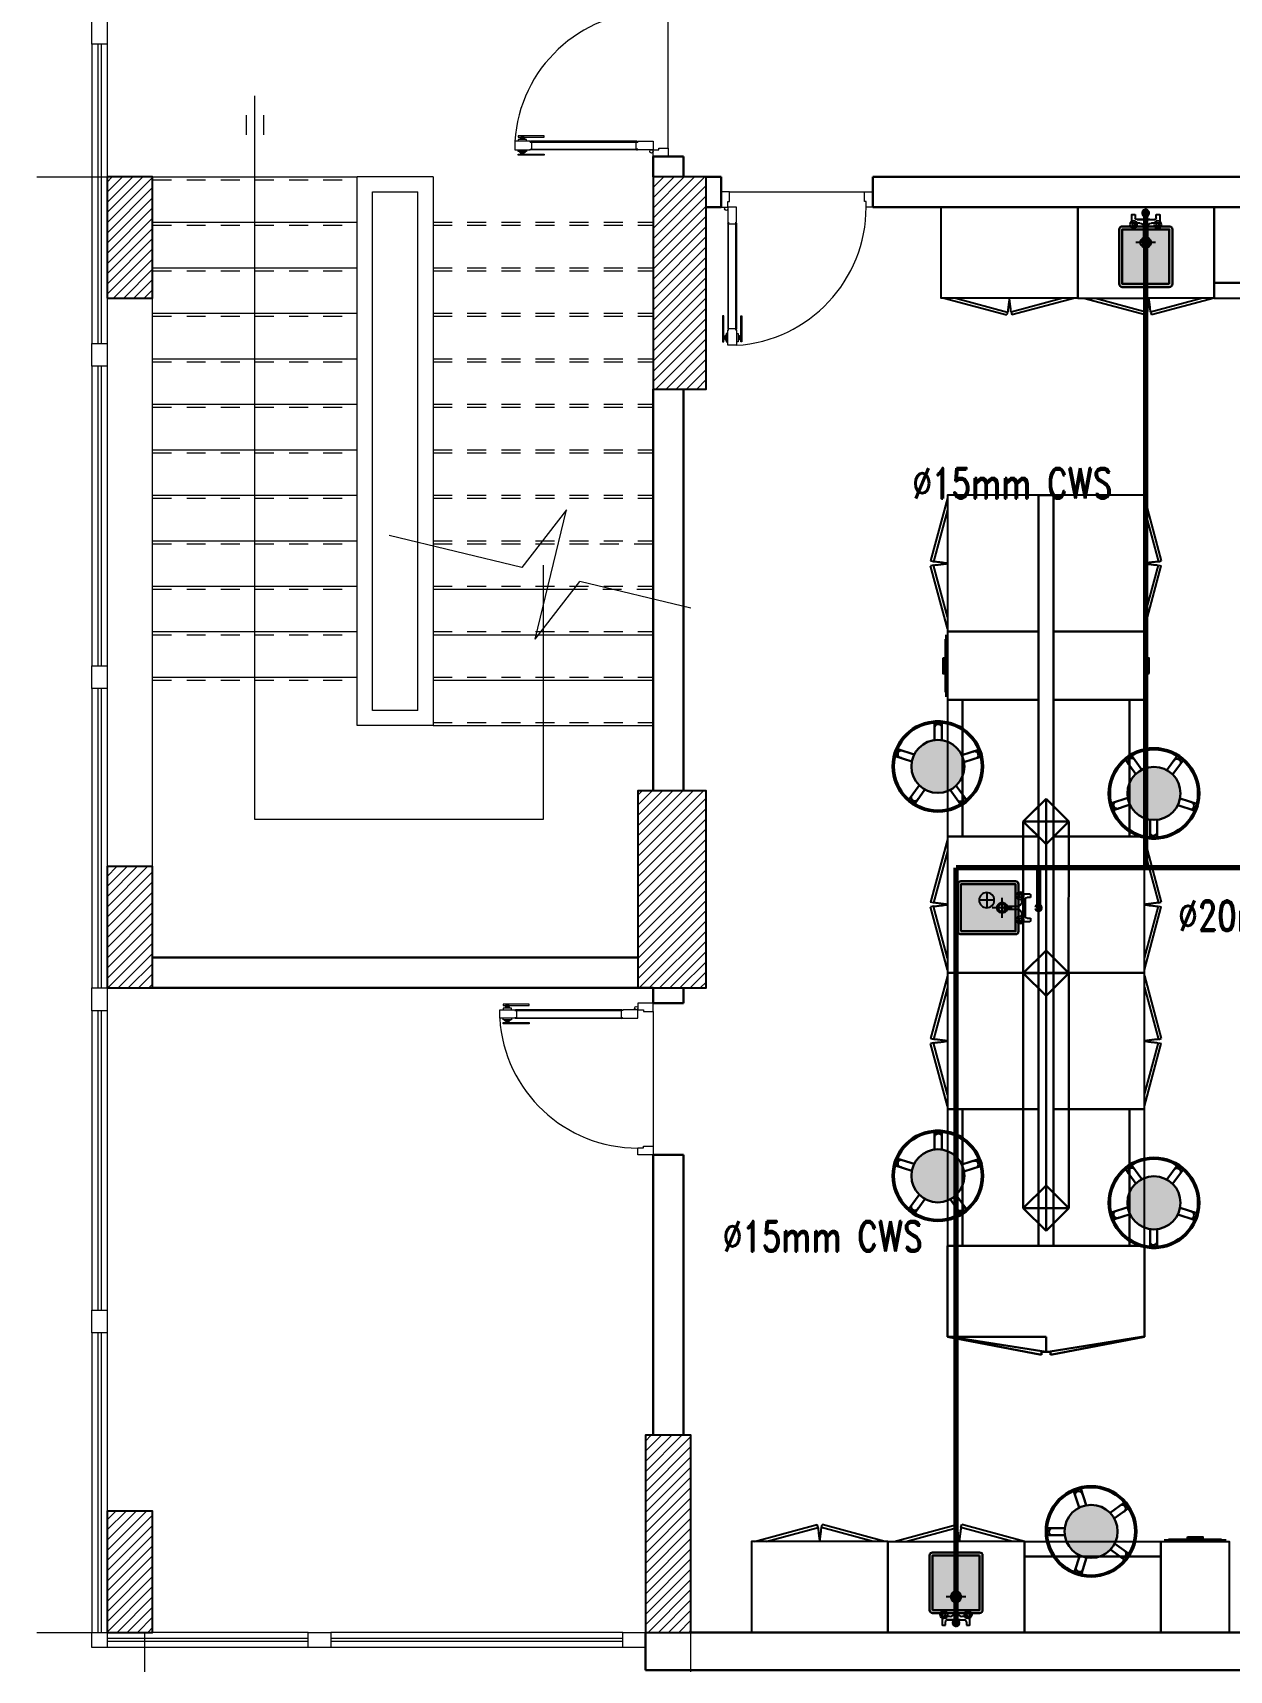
# Model space of a CAD drawing. Extents: x 800 to 995, y 398 to 804.
# Drawn here: x 857.77 to 865.66, y 661.58 to 672.38 of the extents above; entities that cross this region are included whole.
import ezdxf

# ---------------------------------------------------------------- set-up
doc = ezdxf.new("R2010")
doc.units = 0
doc.header["$MEASUREMENT"] = 0
for name, pattern in [('ACAD_ISO02W100', [15, 12, -3]), ('CENTERX2', [4, 2.5, -0.5, 0.5, -0.5]), ('DASHED', [19.05, 12.7, -6.35]), ('HIDDEN', [0.375, 0.25, -0.125]), ('HIDDEN2', [0.1875, 0.125, -0.0625])]:
    doc.linetypes.add(name, pattern=pattern)
doc.layers.get('0').update_dxf_attribs({"color": 252, "linetype": 'CONTINUOUS', "lineweight": 30})
for name, color, linetype in [('-FUR', 252, 'CONTINUOUS'), ('LAYER8', 3, 'CONTINUOUS'), ('SAN', 2, 'CONTINUOUS')]:
    doc.layers.add(name, color=color, linetype=linetype)
for name, color, linetype, lineweight in [('axis', 1, 'CENTERX2', 5), ('Column', 6, 'CONTINUOUS', 25), ('DOOR', 30, 'CONTINUOUS', 9), ('elev', 90, 'CONTINUOUS', 9), ('hatch', 252, 'CONTINUOUS', 9), ('P-C-WATER', 5, 'CONTINUOUS', 70), ('P-TEXT', 1, 'CONTINUOUS', 25), ('PLAN-ELEV', 2, 'CONTINUOUS', 5), ('PLAN-HAND', 30, 'CONTINUOUS', 5), ('PLAN-STAIR', 3, 'CONTINUOUS', 9), ('PLAN-STAIR-HIDDEN', 1, 'HIDDEN2', 5), ('stairs', 50, 'CONTINUOUS', 9), ('Wall', 252, 'CONTINUOUS', 30), ('WINDOW', 252, 'CONTINUOUS', 5)]:
    doc.layers.add(name, color=color, linetype=linetype, lineweight=lineweight)
doc.styles.add('ROMANC', font='romand.shx')
pattern_1 = [(45, (1094.062773, 347.50892), (-0.0336759605, 0.0336759605), [])]

# ---------------------------------------------------------------- blocks, each defined once
blk = doc.blocks.new('fghh')
at = {"layer": 'hatch'}
for p, q in [((1434.8944, 1497.1759), (1434.6102, 1497.7917)), ((1435.2563, 1497.1801), (1434.6563, 1496.9032)), ((1434.6563, 1496.9032), (1434.8944, 1497.1759)), ((1435.2563, 1497.1801), (1435.0183, 1496.9074)), ((1435.2563, 1496.3917), (1435.0183, 1496.9074))]:
    blk.add_line(p, q, dxfattribs=at)
blk = doc.blocks.new('YY5Y5')
at = {"layer": 'SAN', "color": 1}
for p, q in [((434.16, 537.56), (433.7, 538.02)), ((434.16, 536.15), (433.7, 535.69)), ((433.83, 542.04), (433.83, 538.56)), ((435.73, 542.41), (434.2, 542.41)), ((435.58, 537.56), (436.04, 538.02)), ((435.58, 536.15), (436.04, 535.69)), ((435.73, 540.55), (435.73, 542.41)), ((436.72, 537.65), (438.25, 537.65)), ((446.18, 539.55), (436.73, 539.55)), ((443.04, 539.55), (446.16, 539.55)), ((444.65, 537.65), (446.18, 537.65)), ((447.32, 537.56), (446.86, 538.02)), ((447.32, 536.15), (446.86, 535.69)), ((447.16, 542.41), (447.16, 540.55)), ((448.69, 542.41), (447.16, 542.41)), ((448.74, 537.56), (449.2, 538.02)), ((448.74, 536.15), (449.2, 535.69)), ((449.07, 538.56), (449.07, 542.04)), ((440.5, 535.4), (440.5, 528.74)), ((440.87, 528.36), (442.03, 528.36)), ((442.4, 528.74), (442.4, 535.4))]:
    blk.add_line(p, q, dxfattribs=at)
at = {"layer": 'SAN', "color": 1, "linetype": 'Continuous'}
blk.add_line((439.23, 539.55), (439.86, 539.55), dxfattribs=at)
at = {"layer": 'SAN', "color": 2, "linetype": 'DASHED'}
for points in [[(436.06, 527.03), (446.84, 527.03)], [(441.45, 532.42), (441.45, 521.63)]]:
    blk.add_lwpolyline(points, dxfattribs=at)
at = {"layer": 'SAN', "color": 1}
for centre, radius in [((434.87, 536.85), 2), ((434.87, 536.85), 1), ((434.87, 536.85), 0.8), ((448.03, 536.85), 2), ((448.03, 536.85), 1), ((448.03, 536.85), 0.8)]:
    blk.add_circle(centre, radius, dxfattribs=at)
for centre, radius, start, end in [((434.2, 542.04), 0.375, 90, 180), ((436.73, 540.55), 1, 180, 270), ((438.25, 535.4), 2.25, 0, 90), ((444.65, 535.4), 2.25, 90, 180), ((446.16, 540.55), 1, 270, 0), ((448.69, 542.04), 0.375, 0, 90), ((441.45, 527.03), 2.86, 109.43194, 70.56806), ((441.45, 527.03), 2.08, 117.27647, 62.72353), ((440.87, 528.74), 0.375, 180, 270), ((442.03, 528.74), 0.375, 270, 360)]:
    blk.add_arc(centre, radius, start, end, dxfattribs=at)
blk = doc.blocks.new('fd')
at = {"layer": '-FUR'}
h = blk.add_hatch(color=254, dxfattribs=at)
h.paths.add_polyline_path([(1322.664, 576.699), (1322.354, 576.699), (1322.354, 577.059), (1322.664, 577.059)], flags=16)
edge = h.paths.add_edge_path()
edge.add_line((1322.664, 576.679), (1322.354, 576.679))
edge.add_arc((1322.354, 576.699), 0.02, 180, 270, ccw=False)
edge.add_line((1322.334, 576.699), (1322.334, 577.059))
edge.add_arc((1322.354, 577.059), 0.02, 90, 180, ccw=False)
edge.add_line((1322.354, 577.079), (1322.664, 577.079))
edge.add_arc((1322.664, 577.059), 0.02, 0, 90, ccw=False)
edge.add_line((1322.684, 577.059), (1322.684, 576.699))
edge.add_arc((1322.664, 576.699), 0.02, -90, 0, ccw=False)
blk.add_hatch(color=253, dxfattribs=at).paths.add_polyline_path([(1322.664, 577.059), (1322.664, 576.699), (1322.354, 576.699), (1322.354, 577.059)])
h = blk.add_hatch(color=251, dxfattribs=at)
h.paths.add_polyline_path([(1322.634, 577.029), (1322.664, 577.059), (1322.664, 576.699), (1322.634, 576.729)])
h.paths.add_polyline_path([(1322.634, 576.729), (1322.664, 576.699), (1322.354, 576.699), (1322.384, 576.729)])
h = blk.add_hatch(color=252, dxfattribs=at)
h.paths.add_polyline_path([(1322.384, 577.029), (1322.354, 577.059), (1322.664, 577.059), (1322.634, 577.029)])
h.paths.add_polyline_path([(1322.384, 576.729), (1322.354, 576.699), (1322.354, 577.059), (1322.384, 577.029)])
for p, q in [((1322.478, 577.206), (1322.06, 577.206)), ((1322.478, 577.206), (1322.96, 577.206)), ((1322.06, 576.606), (1322.51, 576.606)), ((1322.96, 576.606), (1322.51, 576.606))]:
    blk.add_line(p, q, dxfattribs=at)
at = {"layer": '-FUR', "linetype": 'ACAD_ISO02W100'}
for p, q in [((1322.06, 577.206), (1322.51, 577.206)), ((1322.96, 577.206), (1322.51, 577.206)), ((1322.1, 576.606), (1322.513, 576.495)), ((1322.177, 576.606), (1322.518, 576.514)), ((1322.518, 576.514), (1322.513, 576.495)), ((1322.882, 576.606), (1322.541, 576.514)), ((1322.541, 576.514), (1322.546, 576.495)), ((1322.96, 576.606), (1322.546, 576.495))]:
    blk.add_line(p, q, dxfattribs=at)
for centre, start, end in [((1324.045, 576.373), 171.2611, 174.7069), ((1321.014, 576.373), 5.2931, 8.7389)]:
    blk.add_arc(centre, 1.533, start, end, dxfattribs=at)
for p, q in [((1322.06, 577.206), (1322.06, 576.606)), ((1322.96, 577.206), (1322.96, 576.606))]:
    blk.add_line(p, q)
blk.add_lwpolyline([(1322.664, 576.679), (1322.354, 576.679, -0.414214), (1322.334, 576.699), (1322.334, 577.059, -0.414214), (1322.354, 577.079), (1322.664, 577.079, -0.414214), (1322.684, 577.059), (1322.684, 576.699, -0.414214)], format="xyb", close=True)
blk.add_lwpolyline([(1322.664, 576.679), (1322.354, 576.679, -0.414214), (1322.334, 576.699), (1322.334, 577.059, -0.414214), (1322.354, 577.079), (1322.664, 577.079, -0.414214), (1322.684, 577.059), (1322.684, 576.699, -0.414214)], format="xyb", close=True)
blk.add_lwpolyline([(1322.664, 576.699), (1322.354, 576.699), (1322.354, 577.059), (1322.664, 577.059)], close=True)
at = {"extrusion": (0, 0, -1), "xscale": 0.0121000000000322, "yscale": 0.0121000000000322, "zscale": -0.0121}
blk.add_blockref('YY5Y5', (-1327.85, 570.595), dxfattribs=at)
blk = doc.blocks.new('juy')
blk.add_line((1322.96, 577.206), (1322.96, 576.606))
blk.add_blockref('fd', (0, 0))
blk = doc.blocks.new('vfd')
at = {"layer": '-FUR'}
h = blk.add_hatch(color=254, dxfattribs=at)
h.paths.add_polyline_path([(1316.635, 565.83), (1316.635, 566.14), (1316.275, 566.14), (1316.275, 565.83)], flags=16)
edge = h.paths.add_edge_path()
edge.add_line((1316.655, 565.83), (1316.655, 566.14))
edge.add_ellipse((1316.635, 566.14), major_axis=(-0.0141, -0.0141), ratio=1, start_angle=135, end_angle=225)
edge.add_line((1316.635, 566.16), (1316.275, 566.16))
edge.add_ellipse((1316.275, 566.14), major_axis=(-0.0141, -0.0141), ratio=1, start_angle=225, end_angle=315)
edge.add_line((1316.255, 566.14), (1316.255, 565.83))
edge.add_ellipse((1316.275, 565.83), major_axis=(0.0141, -0.0141), ratio=1, start_angle=225, end_angle=315)
edge.add_line((1316.275, 565.81), (1316.635, 565.81))
edge.add_ellipse((1316.635, 565.83), major_axis=(0.0141, -0.0141), ratio=1, start_angle=-45, end_angle=45)
blk.add_hatch(color=253, dxfattribs=at).paths.add_polyline_path([(1316.275, 565.83), (1316.635, 565.83), (1316.635, 566.14), (1316.275, 566.14)])
h = blk.add_hatch(color=251, dxfattribs=at)
h.paths.add_polyline_path([(1316.305, 565.86), (1316.275, 565.83), (1316.635, 565.83), (1316.605, 565.86)])
h.paths.add_polyline_path([(1316.605, 565.86), (1316.635, 565.83), (1316.635, 566.14), (1316.605, 566.11)])
h = blk.add_hatch(color=252, dxfattribs=at)
h.paths.add_polyline_path([(1316.305, 566.11), (1316.275, 566.14), (1316.275, 565.83), (1316.305, 565.86)])
h.paths.add_polyline_path([(1316.605, 566.11), (1316.635, 566.14), (1316.275, 566.14), (1316.305, 566.11)])
blk.add_lwpolyline([(1316.655, 565.83), (1316.655, 566.14, 0.414214), (1316.635, 566.16), (1316.275, 566.16, 0.414214), (1316.255, 566.14), (1316.255, 565.83, 0.414214), (1316.275, 565.81), (1316.635, 565.81, 0.414214)], format="xyb", close=True)
blk.add_lwpolyline([(1316.655, 565.83), (1316.655, 566.14, 0.414214), (1316.635, 566.16), (1316.275, 566.16, 0.414214), (1316.255, 566.14), (1316.255, 565.83, 0.414214), (1316.275, 565.81), (1316.635, 565.81, 0.414214)], format="xyb", close=True)
blk.add_lwpolyline([(1316.635, 565.83), (1316.635, 566.14), (1316.275, 566.14), (1316.275, 565.83)], close=True)
at = {"layer": 'LAYER8'}
for p, q in [((1316.415, 566.035), (1316.515, 566.035)), ((1316.465, 566.085), (1316.465, 565.985))]:
    blk.add_line(p, q, dxfattribs=at)
blk.add_circle((1316.465, 566.035), 0.05, dxfattribs=at)
at = {"xscale": 0.0121, "yscale": 0.0121, "zscale": 0.0121, "rotation": 89.99999999999997}
blk.add_blockref('YY5Y5', (1322.74, 560.643), dxfattribs=at)

msp = doc.modelspace()

# ---------------------------------------------------------------- hatches: boundary and pattern name
h = msp.add_hatch(color=256)
h.set_gradient(color1=(132, 132, 132), name='SPHERICAL')
h.paths.add_polyline_path([(863.909, 667.542, -1), (863.559, 667.542, -1)])
h = msp.add_hatch(color=256)
h.set_gradient(color1=(132, 132, 132), name='SPHERICAL')
h.paths.add_polyline_path([(864.984, 667.364, -1), (865.334, 667.364, -1)])
h = msp.add_hatch(color=256)
h.set_gradient(color1=(132, 132, 132), name='SPHERICAL')
h.paths.add_polyline_path([(863.909, 664.842, -1), (863.559, 664.842, -1)])
h = msp.add_hatch(color=256)
h.set_gradient(color1=(132, 132, 132), name='SPHERICAL')
h.paths.add_polyline_path([(864.984, 664.664, -1), (865.334, 664.664, -1)])
h = msp.add_hatch(color=256)
h.set_gradient(color1=(132, 132, 132), name='SPHERICAL')
h.paths.add_polyline_path([(864.744, 662.322, 1), (864.744, 662.672, 1)])
at = {"layer": 'hatch'}
h = msp.add_hatch(dxfattribs=at)
h.set_pattern_fill('ANSI31', color=252, scale=0.015, style=0)
h.set_pattern_definition(pattern_1)
h.paths.add_polyline_path([(858.256, 670.631), (858.556, 670.631), (858.556, 671.431), (858.256, 671.431)])
h = msp.add_hatch(dxfattribs=at)
h.set_pattern_fill('ANSI31', color=252, scale=0.015, style=0)
h.set_pattern_definition(pattern_1)
h.paths.add_polyline_path([(861.856, 670.031), (862.206, 670.031), (862.206, 671.431), (861.856, 671.431)])
h = msp.add_hatch(dxfattribs=at)
h.set_pattern_fill('ANSI31', color=252, scale=0.015, style=0)
h.set_pattern_definition(pattern_1)
h.paths.add_polyline_path([(861.756, 666.081), (862.206, 666.081), (862.206, 667.381), (861.756, 667.381)])
h = msp.add_hatch(dxfattribs=at)
h.set_pattern_fill('ANSI31', color=252, scale=0.015, style=0)
h.set_pattern_definition(pattern_1)
h.paths.add_polyline_path([(858.256, 666.081), (858.556, 666.081), (858.556, 666.881), (858.256, 666.881)])
h = msp.add_hatch(dxfattribs=at)
h.set_pattern_fill('ANSI31', color=252, scale=0.015, style=0)
h.set_pattern_definition(pattern_1)
h.paths.add_polyline_path([(861.806, 661.831), (862.106, 661.831), (862.106, 663.131), (861.806, 663.131)])
h = msp.add_hatch(dxfattribs=at)
h.set_pattern_fill('ANSI31', color=252, scale=0.015, style=0)
h.set_pattern_definition(pattern_1)
h.paths.add_polyline_path([(858.256, 661.831), (858.556, 661.831), (858.556, 662.631), (858.256, 662.631)])

# ---------------------------------------------------------------- linework, layer by layer
at = {"layer": '-FUR', "linetype": 'ACAD_ISO02W100'}
for p, q in [((863.756, 671.231, -0.049), (864.656, 671.231, -0.049)), ((863.776, 670.631, -0.049), (864.189, 670.52, -0.049)), ((863.853, 670.631, -0.049), (864.194, 670.539, -0.049)), ((864.558, 670.631, -0.049), (864.217, 670.539, -0.049)), ((864.636, 670.631, -0.049), (864.222, 670.52, -0.049)), ((865.556, 670.631, -0.049), (866.456, 670.631, -0.049)), ((864.194, 670.539, -0.049), (864.189, 670.52, -0.049)), ((864.217, 670.539, -0.049), (864.222, 670.52, -0.049)), ((863.797, 669.311, -0.049), (863.686, 668.897, -0.049)), ((864.397, 668.431, -0.049), (864.397, 669.331, -0.049)), ((864.497, 669.331, -0.049), (864.497, 668.431, -0.049)), ((865.097, 669.311, -0.049), (865.207, 668.897, -0.049)), ((863.797, 669.234, -0.049), (863.705, 668.892, -0.049)), ((865.097, 669.234, -0.049), (865.188, 668.892, -0.049)), ((863.705, 668.892, -0.049), (863.686, 668.897, -0.049)), ((863.705, 668.87, -0.049), (863.686, 668.865, -0.049)), ((863.797, 668.451, -0.049), (863.686, 668.865, -0.049)), ((863.797, 668.528, -0.049), (863.705, 668.87, -0.049)), ((865.097, 668.528, -0.049), (865.188, 668.87, -0.049)), ((865.097, 668.451, -0.049), (865.207, 668.865, -0.049)), ((865.188, 668.892, -0.049), (865.207, 668.897, -0.049)), ((865.188, 668.87, -0.049), (865.207, 668.865, -0.049)), ((864.397, 668.431, -0.049), (864.397, 667.981, -0.049)), ((864.497, 667.981, -0.049), (864.497, 668.431, -0.049)), ((863.797, 667.981, -0.049), (863.797, 667.081, -0.049)), ((865.097, 667.081, -0.049), (865.097, 667.981, -0.049)), ((863.797, 667.061, -0.049), (863.686, 666.647, -0.049)), ((864.397, 666.181, -0.049), (864.397, 667.081, -0.049)), ((864.497, 667.081, -0.049), (864.497, 666.181, -0.049)), ((865.097, 667.061, -0.049), (865.207, 666.647, -0.049)), ((863.797, 666.984, -0.049), (863.705, 666.642, -0.049)), ((865.097, 666.984, -0.049), (865.188, 666.642, -0.049)), ((863.705, 666.642, -0.049), (863.686, 666.647, -0.049)), ((863.705, 666.62, -0.049), (863.686, 666.615, -0.049)), ((863.797, 666.201, -0.049), (863.686, 666.615, -0.049)), ((863.797, 666.278, -0.049), (863.705, 666.62, -0.049)), ((865.097, 666.278, -0.049), (865.188, 666.62, -0.049)), ((865.097, 666.201, -0.049), (865.207, 666.615, -0.049)), ((865.188, 666.642, -0.049), (865.207, 666.647, -0.049)), ((865.188, 666.62, -0.049), (865.207, 666.615, -0.049)), ((863.797, 666.161, -0.049), (863.686, 665.747, -0.049)), ((864.397, 665.281, -0.049), (864.397, 666.181, -0.049)), ((864.497, 666.181, -0.049), (864.497, 665.281, -0.049)), ((865.097, 666.161, -0.049), (865.207, 665.747, -0.049)), ((863.797, 666.084, -0.049), (863.705, 665.742, -0.049)), ((865.097, 666.084, -0.049), (865.188, 665.742, -0.049)), ((863.705, 665.742, -0.049), (863.686, 665.747, -0.049)), ((863.705, 665.72, -0.049), (863.686, 665.715, -0.049)), ((863.797, 665.301, -0.049), (863.686, 665.715, -0.049)), ((863.797, 665.378, -0.049), (863.705, 665.72, -0.049)), ((865.097, 665.378, -0.049), (865.188, 665.72, -0.049)), ((865.097, 665.301, -0.049), (865.207, 665.715, -0.049)), ((865.188, 665.742, -0.049), (865.207, 665.747, -0.049)), ((865.188, 665.72, -0.049), (865.207, 665.715, -0.049)), ((863.797, 665.281, -0.049), (863.797, 664.381, -0.049)), ((865.097, 664.381, -0.049), (865.097, 665.281, -0.049)), ((862.525, 662.431, -0.049), (862.939, 662.542, -0.049)), ((862.602, 662.431, -0.049), (862.944, 662.522, -0.049)), ((862.944, 662.522, -0.049), (862.939, 662.542, -0.049)), ((862.966, 662.522, -0.049), (862.972, 662.542, -0.049)), ((863.308, 662.431, -0.049), (862.966, 662.522, -0.049)), ((863.385, 662.431, -0.049), (862.972, 662.542, -0.049)), ((864.305, 662.431, -0.049), (865.205, 662.431, -0.049)), ((862.505, 661.831, -0.049), (863.405, 661.831, -0.049)), ((865.205, 661.831, -0.049), (865.655, 661.831, -0.049))]:
    msp.add_line(p, q, dxfattribs=at)
at = {"layer": '-FUR'}
for p, q in [((863.782, 668.381, -0.049), (863.782, 668.031, -0.049)), ((863.787, 668.411, -0.049), (863.787, 668.001, -0.049)), ((865.107, 668.001, -0.049), (865.107, 668.411, -0.049)), ((865.112, 668.031, -0.049), (865.112, 668.381, -0.049)), ((865.225, 662.441, -0.049), (865.635, 662.441, -0.049)), ((865.255, 662.446, -0.049), (865.605, 662.446, -0.049))]:
    msp.add_line(p, q, dxfattribs=at)
at = {"layer": '-FUR', "elevation": -0.049}
for points in [[(863.756, 671.231), (864.656, 671.231), (864.656, 670.631), (863.756, 670.631)], [(864.397, 668.431), (864.397, 669.331), (863.797, 669.331), (863.797, 668.431)], [(864.497, 669.331), (864.497, 668.431), (865.097, 668.431), (865.097, 669.331)], [(863.797, 668.431), (863.797, 667.981), (864.397, 667.981), (864.397, 668.431)], [(865.097, 667.981), (865.097, 668.431), (864.497, 668.431), (864.497, 667.981)], [(864.397, 666.181), (864.397, 667.081), (863.797, 667.081), (863.797, 666.181)], [(864.497, 667.081), (864.497, 666.181), (865.097, 666.181), (865.097, 667.081)], [(864.397, 665.281), (864.397, 666.181), (863.797, 666.181), (863.797, 665.281)], [(864.497, 666.181), (864.497, 665.281), (865.097, 665.281), (865.097, 666.181)], [(862.505, 661.831), (863.405, 661.831), (863.405, 662.431), (862.505, 662.431)], [(865.205, 662.431), (865.655, 662.431), (865.655, 661.831), (865.205, 661.831)]]:
    msp.add_lwpolyline(points, close=True, dxfattribs=at)
at = {"layer": '-FUR', "color": 1, "elevation": -0.049}
for points in [[(863.767, 668.256), (863.767, 668.156), (863.777, 668.156), (863.777, 668.256)], [(865.127, 668.156), (865.127, 668.256), (865.117, 668.256), (865.117, 668.156)], [(865.38, 662.461), (865.48, 662.461), (865.48, 662.451), (865.38, 662.451)]]:
    msp.add_lwpolyline(points, close=True, dxfattribs=at)
at = {"layer": '-FUR', "linetype": 'ACAD_ISO02W100'}
for centre, start, end in [((865.721, 670.398, -0.049), 171.2611, 174.7069), ((862.69, 670.398, -0.049), 5.2931, 8.7389), ((863.564, 667.366, -0.049), 81.2611, 84.7069), ((863.564, 670.396, -0.049), 275.2931, 278.7389), ((865.329, 667.366, -0.049), 95.2931, 98.7389), ((865.329, 670.396, -0.049), 261.2611, 264.7069), ((863.564, 665.116, -0.049), 81.2611, 84.7069), ((863.564, 668.146, -0.049), 275.2931, 278.7389), ((865.329, 665.116, -0.049), 95.2931, 98.7389), ((865.329, 668.146, -0.049), 261.2611, 264.7069), ((863.564, 664.216, -0.049), 81.2611, 84.7069), ((863.564, 667.246, -0.049), 275.2931, 278.7389), ((865.329, 664.216, -0.049), 95.2931, 98.7389), ((865.329, 667.246, -0.049), 261.2611, 264.7069), ((864.47, 662.664, -0.049), 185.2931, 188.7389), ((861.44, 662.664, -0.049), 351.2611, 354.7069)]:
    msp.add_arc(centre, 1.533, start, end, dxfattribs=at)
for p, q in [((865.556, 670.631, -0.049), (865.556, 671.231, -0.049)), ((865.556, 671.231, -0.049), (866.456, 671.231, -0.049)), ((866.456, 670.731, -0.049), (865.556, 670.731, -0.049)), ((864.397, 669.331, -0.049), (864.497, 669.331, -0.049)), ((864.397, 669.331, -0.049), (864.397, 664.729, -0.049)), ((864.497, 664.729, -0.049), (864.497, 669.331, -0.049)), ((863.797, 667.981, -0.049), (864.397, 667.981, -0.049)), ((863.897, 667.081, -0.049), (863.897, 667.981, -0.049)), ((864.397, 667.981, -0.049), (864.397, 667.081, -0.049)), ((864.497, 667.081, -0.049), (864.497, 667.981, -0.049)), ((864.497, 667.981, -0.049), (865.097, 667.981, -0.049)), ((865.097, 667.981, -0.049), (864.997, 667.981, -0.049)), ((864.997, 667.981, -0.049), (864.997, 667.081, -0.049)), ((863.712, 667.716, -0.049), (863.712, 667.831, -0.049)), ((863.722, 667.841, -0.049), (863.749, 667.841, -0.049)), ((863.76, 667.715, -0.049), (863.76, 667.828, -0.049)), ((863.446, 667.623, -0.049), (863.454, 667.649, -0.049)), ((863.562, 667.575, -0.049), (863.452, 667.61, -0.049)), ((863.577, 667.62, -0.049), (863.47, 667.655, -0.049)), ((863.892, 667.616, -0.049), (864.002, 667.652, -0.049)), ((863.906, 667.571, -0.049), (864.014, 667.606, -0.049)), ((864.015, 667.646, -0.049), (864.023, 667.62, -0.049)), ((865.039, 667.492, -0.049), (864.971, 667.585, -0.049)), ((864.974, 667.599, -0.049), (864.996, 667.615, -0.049)), ((865.078, 667.519, -0.049), (865.012, 667.611, -0.049)), ((865.244, 667.517, -0.049), (865.311, 667.611, -0.049)), ((865.282, 667.489, -0.049), (865.349, 667.58, -0.049)), ((865.325, 667.613, -0.049), (865.347, 667.597, -0.049)), ((863.611, 667.417, -0.049), (863.544, 667.326, -0.049)), ((863.649, 667.389, -0.049), (863.582, 667.295, -0.049)), ((863.815, 667.387, -0.049), (863.881, 667.295, -0.049)), ((863.854, 667.414, -0.049), (863.922, 667.321, -0.049)), ((864.987, 667.335, -0.049), (864.879, 667.3, -0.049)), ((863.568, 667.293, -0.049), (863.546, 667.309, -0.049)), ((863.92, 667.307, -0.049), (863.897, 667.291, -0.049)), ((864.447, 667.329, -0.049), (864.297, 667.179, -0.049)), ((864.447, 667.329, -0.049), (864.297, 667.179, -0.049)), ((864.297, 667.179, -0.049), (864.397, 667.279, -0.049)), ((864.597, 667.179, -0.049), (864.447, 667.329, -0.049)), ((864.447, 667.179, -0.049), (864.447, 667.329, -0.049)), ((864.597, 667.179, -0.049), (864.447, 667.329, -0.049)), ((864.497, 667.279, -0.049), (864.597, 667.179, -0.049)), ((864.878, 667.26, -0.049), (864.87, 667.286, -0.049)), ((865.001, 667.29, -0.049), (864.891, 667.253, -0.049)), ((865.316, 667.286, -0.049), (865.423, 667.251, -0.049)), ((865.331, 667.331, -0.049), (865.441, 667.296, -0.049)), ((865.447, 667.283, -0.049), (865.439, 667.257, -0.049)), ((864.297, 667.179, -0.049), (864.597, 667.179, -0.049)), ((864.447, 667.029, -0.049), (864.297, 667.179, -0.049)), ((864.297, 667.179, -0.049), (864.597, 667.179, -0.049)), ((864.447, 667.179, -0.049), (864.297, 667.179, -0.049)), ((864.297, 667.179, -0.049), (864.447, 667.179, -0.049)), ((864.297, 667.179, -0.049), (864.597, 667.179, -0.049)), ((864.447, 667.029, -0.049), (864.297, 667.179, -0.049)), ((864.297, 666.179, -0.049), (864.297, 667.179, -0.049)), ((864.297, 667.179, -0.049), (864.597, 667.179, -0.049)), ((864.397, 667.079, -0.049), (864.297, 667.179, -0.049)), ((864.597, 667.179, -0.049), (864.447, 667.029, -0.049)), ((864.447, 666.329, -0.049), (864.447, 667.179, -0.049)), ((864.447, 667.179, -0.049), (864.597, 667.179, -0.049)), ((864.447, 667.179, -0.049), (864.447, 667.029, -0.049)), ((864.597, 667.179, -0.049), (864.447, 667.029, -0.049)), ((864.499, 667.081, -0.049), (864.597, 667.179, -0.049)), ((864.597, 667.179, -0.049), (864.595, 666.181, -0.049)), ((865.133, 667.191, -0.049), (865.133, 667.078, -0.049)), ((865.181, 667.19, -0.049), (865.181, 667.075, -0.049)), ((864.397, 667.081, -0.049), (863.797, 667.081, -0.049)), ((863.797, 667.081, -0.049), (863.897, 667.081, -0.049)), ((865.097, 667.081, -0.049), (864.497, 667.081, -0.049)), ((865.171, 667.065, -0.049), (865.144, 667.065, -0.049)), ((864.447, 666.329, -0.049), (864.297, 666.179, -0.049)), ((864.447, 666.179, -0.049), (864.447, 666.329, -0.049)), ((864.597, 666.179, -0.049), (864.447, 666.329, -0.049)), ((864.597, 666.179, -0.049), (864.297, 666.179, -0.049)), ((864.447, 666.029, -0.049), (864.297, 666.179, -0.049)), ((864.297, 666.179, -0.049), (864.597, 666.179, -0.049)), ((864.297, 664.629, -0.049), (864.297, 666.179, -0.049)), ((864.497, 666.181, -0.049), (864.447, 666.181, -0.049)), ((864.447, 666.179, -0.049), (864.447, 666.029, -0.049)), ((864.447, 666.029, -0.049), (864.597, 666.179, -0.049)), ((864.447, 666.179, -0.049), (864.447, 664.479, -0.049)), ((864.597, 666.179, -0.049), (864.597, 664.629, -0.049)), ((864.447, 664.779, -0.049), (864.447, 665.629, -0.049)), ((863.797, 665.281, -0.049), (864.397, 665.281, -0.049)), ((863.897, 664.381, -0.049), (863.897, 665.281, -0.049)), ((864.397, 665.281, -0.049), (864.397, 664.381, -0.049)), ((864.497, 664.381, -0.049), (864.497, 665.281, -0.049)), ((864.497, 665.281, -0.049), (865.097, 665.281, -0.049)), ((865.097, 665.281, -0.049), (864.997, 665.281, -0.049)), ((864.997, 665.281, -0.049), (864.997, 664.381, -0.049)), ((863.712, 665.016, -0.049), (863.712, 665.131, -0.049)), ((863.722, 665.141, -0.049), (863.749, 665.141, -0.049)), ((863.76, 665.015, -0.049), (863.76, 665.128, -0.049)), ((863.446, 664.923, -0.049), (863.454, 664.949, -0.049)), ((863.562, 664.875, -0.049), (863.452, 664.91, -0.049)), ((863.577, 664.92, -0.049), (863.47, 664.955, -0.049)), ((863.892, 664.916, -0.049), (864.002, 664.952, -0.049)), ((863.906, 664.871, -0.049), (864.014, 664.906, -0.049)), ((864.015, 664.946, -0.049), (864.023, 664.92, -0.049)), ((865.039, 664.792, -0.049), (864.971, 664.885, -0.049)), ((864.974, 664.899, -0.049), (864.996, 664.915, -0.049)), ((865.078, 664.819, -0.049), (865.012, 664.911, -0.049)), ((865.244, 664.817, -0.049), (865.311, 664.911, -0.049)), ((865.282, 664.789, -0.049), (865.349, 664.88, -0.049)), ((865.325, 664.913, -0.049), (865.347, 664.897, -0.049)), ((864.447, 664.779, -0.049), (864.297, 664.629, -0.049)), ((864.447, 664.629, -0.049), (864.447, 664.779, -0.049)), ((864.597, 664.629, -0.049), (864.447, 664.779, -0.049)), ((863.611, 664.717, -0.049), (863.544, 664.626, -0.049)), ((863.649, 664.689, -0.049), (863.582, 664.595, -0.049)), ((863.815, 664.687, -0.049), (863.881, 664.595, -0.049)), ((863.854, 664.714, -0.049), (863.922, 664.621, -0.049)), ((864.987, 664.635, -0.049), (864.879, 664.6, -0.049)), ((863.568, 664.593, -0.049), (863.546, 664.609, -0.049)), ((863.92, 664.607, -0.049), (863.897, 664.591, -0.049)), ((864.597, 664.629, -0.049), (864.297, 664.629, -0.049)), ((864.447, 664.479, -0.049), (864.297, 664.629, -0.049)), ((864.297, 664.629, -0.049), (864.597, 664.629, -0.049)), ((864.447, 664.629, -0.049), (864.447, 664.479, -0.049)), ((864.447, 664.479, -0.049), (864.597, 664.629, -0.049)), ((864.878, 664.56, -0.049), (864.87, 664.586, -0.049)), ((865.001, 664.59, -0.049), (864.891, 664.553, -0.049)), ((865.316, 664.586, -0.049), (865.423, 664.551, -0.049)), ((865.331, 664.631, -0.049), (865.441, 664.596, -0.049)), ((865.447, 664.583, -0.049), (865.439, 664.557, -0.049)), ((865.133, 664.491, -0.049), (865.133, 664.378, -0.049)), ((865.181, 664.49, -0.049), (865.181, 664.375, -0.049)), ((863.797, 664.381, -0.049), (863.797, 663.781, -0.049)), ((863.797, 664.381, -0.049), (865.097, 664.381, -0.049)), ((864.397, 664.381, -0.049), (863.797, 664.381, -0.049)), ((863.797, 664.381, -0.049), (863.897, 664.381, -0.049)), ((865.097, 664.381, -0.049), (864.497, 664.381, -0.049)), ((865.097, 663.781, -0.049), (865.097, 664.381, -0.049)), ((865.171, 664.365, -0.049), (865.144, 664.365, -0.049)), ((863.797, 663.781, -0.049), (864.447, 663.781, -0.049)), ((863.797, 663.781, -0.049), (864.417, 663.661, -0.049)), ((863.797, 663.781, -0.049), (863.817, 663.781, -0.049)), ((863.817, 663.781, -0.049), (864.447, 663.681, -0.049)), ((864.447, 663.781, -0.049), (864.447, 663.681, -0.049)), ((865.077, 663.781, -0.049), (864.462, 663.681, -0.049)), ((865.097, 663.781, -0.049), (864.477, 663.661, -0.049)), ((865.097, 663.781, -0.049), (865.077, 663.781, -0.049)), ((864.447, 663.681, -0.049), (864.417, 663.681, -0.049)), ((864.417, 663.681, -0.049), (864.417, 663.661, -0.049)), ((864.447, 663.681, -0.049), (864.477, 663.681, -0.049)), ((864.477, 663.681, -0.049), (864.477, 663.661, -0.049)), ((864.666, 662.654, -0.049), (864.631, 662.761, -0.049)), ((864.663, 662.785, -0.049), (864.637, 662.776, -0.049)), ((864.711, 662.669, -0.049), (864.676, 662.779, -0.049)), ((864.869, 662.619, -0.049), (864.961, 662.686, -0.049)), ((864.897, 662.581, -0.049), (864.991, 662.649, -0.049)), ((864.993, 662.663, -0.049), (864.977, 662.685, -0.049)), ((864.445, 662.509, -0.049), (864.445, 662.482, -0.049)), ((864.57, 662.519, -0.049), (864.455, 662.519, -0.049)), ((864.305, 662.431, -0.049), (864.305, 661.831, -0.049)), ((864.571, 662.471, -0.049), (864.458, 662.471, -0.049)), ((864.872, 662.377, -0.049), (864.965, 662.309, -0.049)), ((864.899, 662.416, -0.049), (864.991, 662.35, -0.049)), ((865.205, 661.831, -0.049), (865.205, 662.431, -0.049)), ((865.205, 662.431, -0.049), (865.205, 662.331, -0.049)), ((865.205, 662.331, -0.049), (864.305, 662.331, -0.049)), ((864.67, 662.338, -0.049), (864.634, 662.229, -0.049)), ((864.715, 662.324, -0.049), (864.68, 662.216, -0.049)), ((864.979, 662.311, -0.049), (864.995, 662.334, -0.049)), ((864.64, 662.216, -0.049), (864.666, 662.208, -0.049)), ((864.305, 661.831, -0.049), (865.205, 661.831, -0.049))]:
    msp.add_line(p, q)
for centre, radius in [((863.734, 667.542, -0.049), 0.299), ((863.734, 667.542, -0.049), 0.29), ((863.734, 667.542, -0.049), 0.175), ((865.159, 667.364, -0.049), 0.299), ((865.159, 667.364, -0.049), 0.29), ((865.159, 667.364, -0.049), 0.175), ((863.734, 664.842, -0.049), 0.299), ((863.734, 664.842, -0.049), 0.29), ((863.734, 664.842, -0.049), 0.175), ((865.159, 664.664, -0.049), 0.299), ((865.159, 664.664, -0.049), 0.29), ((865.159, 664.664, -0.049), 0.175), ((864.744, 662.497, -0.049), 0.299), ((864.744, 662.497, -0.049), 0.29), ((864.744, 662.497, -0.049), 0.175)]:
    msp.add_circle(centre, radius)
for centre, radius, start, end in [((863.722, 667.831, -0.049), 0.01, 89.7911, 179.7911), ((863.737, 667.796, -0.049), 0.025, 22.9349, 191.1752), ((863.747, 667.828, -0.049), 0.0131, 1.654, 79.7204), ((863.455, 667.62, -0.049), 0.01, 161.7911, 251.7911), ((863.466, 667.643, -0.049), 0.0131, 73.654, 151.7204), ((863.494, 667.623, -0.049), 0.025, 94.9349, 263.1752), ((863.976, 667.617, -0.049), 0.025, 310.9349, 119.1752), ((864.005, 667.643, -0.049), 0.01, 17.7911, 107.7911), ((864.01, 667.618, -0.049), 0.0131, 289.654, 7.7204), ((864.979, 667.591, -0.049), 0.01, 125.7911, 215.7911), ((865.012, 667.571, -0.049), 0.025, 58.9349, 227.1752), ((865.002, 667.603, -0.049), 0.0131, 37.654, 115.7204), ((865.311, 667.567, -0.049), 0.025, 346.9349, 155.1752), ((865.319, 667.605, -0.049), 0.01, 53.7911, 143.7911), ((865.338, 667.588, -0.049), 0.0131, 325.654, 43.7204), ((863.582, 667.339, -0.049), 0.025, 166.9349, 335.1752), ((863.881, 667.335, -0.049), 0.025, 238.9349, 47.1752), ((863.555, 667.318, -0.049), 0.0131, 145.654, 223.7204), ((863.574, 667.301, -0.049), 0.01, 233.7911, 323.7911), ((863.892, 667.303, -0.049), 0.0131, 217.654, 295.7204), ((863.914, 667.315, -0.049), 0.01, 305.7911, 35.7911), ((864.883, 667.288, -0.049), 0.0131, 109.654, 187.7204), ((864.888, 667.263, -0.049), 0.01, 197.7911, 287.7911), ((864.917, 667.288, -0.049), 0.025, 130.9349, 299.1752), ((865.399, 667.283, -0.049), 0.025, 274.9349, 83.1752), ((865.427, 667.263, -0.049), 0.0131, 253.654, 331.7204), ((865.438, 667.286, -0.049), 0.01, 341.7911, 71.7911), ((865.156, 667.11, -0.049), 0.025, 202.9349, 11.1752), ((865.146, 667.078, -0.049), 0.0131, 181.654, 259.7204), ((865.171, 667.075, -0.049), 0.01, 269.7911, 359.7911), ((863.722, 665.131, -0.049), 0.01, 89.7911, 179.7911), ((863.737, 665.096, -0.049), 0.025, 22.9349, 191.1752), ((863.747, 665.128, -0.049), 0.0131, 1.654, 79.7204), ((863.455, 664.92, -0.049), 0.01, 161.7911, 251.7911), ((863.466, 664.943, -0.049), 0.0131, 73.654, 151.7204), ((863.494, 664.923, -0.049), 0.025, 94.9349, 263.1752), ((863.976, 664.917, -0.049), 0.025, 310.9349, 119.1752), ((864.005, 664.943, -0.049), 0.01, 17.7911, 107.7911), ((864.01, 664.918, -0.049), 0.0131, 289.654, 7.7204), ((864.979, 664.891, -0.049), 0.01, 125.7911, 215.7911), ((865.012, 664.871, -0.049), 0.025, 58.9349, 227.1752), ((865.002, 664.903, -0.049), 0.0131, 37.654, 115.7204), ((865.311, 664.867, -0.049), 0.025, 346.9349, 155.1752), ((865.319, 664.905, -0.049), 0.01, 53.7911, 143.7911), ((865.338, 664.888, -0.049), 0.0131, 325.654, 43.7204), ((863.582, 664.639, -0.049), 0.025, 166.9349, 335.1752), ((863.881, 664.635, -0.049), 0.025, 238.9349, 47.1752), ((863.555, 664.618, -0.049), 0.0131, 145.654, 223.7204), ((863.574, 664.601, -0.049), 0.01, 233.7911, 323.7911), ((863.892, 664.603, -0.049), 0.0131, 217.654, 295.7204), ((863.914, 664.615, -0.049), 0.01, 305.7911, 35.7911), ((864.883, 664.588, -0.049), 0.0131, 109.654, 187.7204), ((864.888, 664.563, -0.049), 0.01, 197.7911, 287.7911), ((864.917, 664.588, -0.049), 0.025, 130.9349, 299.1752), ((865.399, 664.583, -0.049), 0.025, 274.9349, 83.1752), ((865.427, 664.563, -0.049), 0.0131, 253.654, 331.7204), ((865.438, 664.586, -0.049), 0.01, 341.7911, 71.7911), ((865.156, 664.41, -0.049), 0.025, 202.9349, 11.1752), ((865.146, 664.378, -0.049), 0.0131, 181.654, 259.7204), ((865.171, 664.375, -0.049), 0.01, 269.7911, 359.7911), ((864.643, 662.765, -0.049), 0.0131, 118.2796, 196.346), ((864.663, 662.737, -0.049), 0.025, 6.8248, 175.0651), ((864.666, 662.776, -0.049), 0.01, 18.2089, 108.2089), ((864.968, 662.676, -0.049), 0.0131, 46.2796, 124.346), ((864.948, 662.648, -0.049), 0.025, 294.8248, 103.0651), ((864.985, 662.657, -0.049), 0.01, 306.2089, 36.2089), ((864.455, 662.509, -0.049), 0.01, 90.2089, 180.2089), ((864.458, 662.484, -0.049), 0.0131, 190.2796, 268.346), ((864.491, 662.494, -0.049), 0.025, 78.8248, 247.0651), ((864.669, 662.255, -0.049), 0.025, 150.8248, 319.0651), ((864.951, 662.35, -0.049), 0.025, 222.8248, 31.0651), ((864.971, 662.317, -0.049), 0.01, 234.2089, 324.2089), ((864.983, 662.339, -0.049), 0.0131, 334.2796, 52.346), ((864.643, 662.226, -0.049), 0.01, 162.2089, 252.2089), ((864.668, 662.221, -0.049), 0.0131, 262.2796, 340.346)]:
    msp.add_arc(centre, radius, start, end)
at = {"layer": 'axis', "color": 0, "ltscale": 0.3}
for p, q in [((854.192, 671.431), (858.256, 671.431)), ((854.192, 661.831), (858.256, 661.831)), ((858.506, 659.17), (858.506, 661.831)), ((862.106, 659.17), (862.106, 661.831))]:
    msp.add_line(p, q, dxfattribs=at)
at = {"layer": 'Column', "color": 252}
for points in [[(858.256, 670.631), (858.556, 670.631), (858.556, 671.431), (858.256, 671.431)], [(861.856, 670.031), (862.206, 670.031), (862.206, 671.431), (861.856, 671.431)], [(861.756, 666.081), (862.206, 666.081), (862.206, 667.381), (861.756, 667.381)], [(858.256, 666.081), (858.556, 666.081), (858.556, 666.881), (858.256, 666.881)], [(861.806, 661.831), (862.106, 661.831), (862.106, 663.131), (861.806, 663.131)], [(858.256, 661.831), (858.556, 661.831), (858.556, 662.631), (858.256, 662.631)]]:
    msp.add_lwpolyline(points, close=True, dxfattribs=at)
at = {"layer": 'DOOR', "color": 251}
for p, q in [((861.956, 671.62), (861.956, 672.509)), ((862.361, 671.331), (863.25, 671.331)), ((861.856, 665.925), (861.856, 665.037)), ((861.856, 665.925), (861.856, 665.037))]:
    msp.add_line(p, q, dxfattribs=at)
at = {"layer": 'DOOR', "color": 252}
for p, q in [((861.75, 671.665), (861.05, 671.665)), ((861.05, 671.66), (861.75, 671.66)), ((861.05, 671.613), (861.75, 671.613)), ((861.75, 671.608), (861.05, 671.608)), ((862.35, 671.125), (862.35, 670.426)), ((862.354, 670.426), (862.354, 671.125)), ((862.401, 670.426), (862.401, 671.125)), ((862.406, 671.125), (862.406, 670.426)), ((861.65, 665.937), (860.95, 665.937)), ((861.65, 665.937), (860.95, 665.937)), ((860.95, 665.932), (861.65, 665.932)), ((860.95, 665.932), (861.65, 665.932)), ((860.95, 665.885), (861.65, 665.885)), ((860.95, 665.885), (861.65, 665.885)), ((861.65, 665.88), (860.95, 665.88)), ((861.65, 665.88), (860.95, 665.88))]:
    msp.add_line(p, q, dxfattribs=at)
at = {"layer": 'DOOR', "color": 5}
for points in [[(861.045, 671.613), (861.056, 671.613), (861.056, 671.66), (861.045, 671.66), (861.045, 671.665), (860.945, 671.665), (860.945, 671.665), (860.945, 671.609), (861.045, 671.609)], [(861.756, 671.613), (861.745, 671.613), (861.745, 671.66), (861.756, 671.66), (861.756, 671.665), (861.856, 671.665), (861.856, 671.665), (861.856, 671.609), (861.756, 671.609)], [(861.956, 671.565), (861.856, 671.565), (861.856, 671.609), (861.894, 671.609), (861.894, 671.62), (861.956, 671.62)], [(862.306, 671.331), (862.306, 671.231), (862.35, 671.231), (862.35, 671.269), (862.361, 671.269), (862.361, 671.331)], [(863.306, 671.331), (863.306, 671.231), (863.261, 671.231), (863.261, 671.269), (863.25, 671.269), (863.25, 671.331)], [(862.354, 671.131), (862.354, 671.12), (862.401, 671.12), (862.401, 671.131), (862.406, 671.131), (862.406, 671.231), (862.406, 671.231), (862.35, 671.231), (862.35, 671.131)], [(862.354, 670.42), (862.354, 670.431), (862.401, 670.431), (862.401, 670.42), (862.406, 670.42), (862.406, 670.32), (862.406, 670.32), (862.35, 670.32), (862.35, 670.42)], [(860.945, 665.932), (860.956, 665.932), (860.956, 665.885), (860.945, 665.885), (860.945, 665.881), (860.845, 665.881), (860.845, 665.881), (860.845, 665.937), (860.945, 665.937)], [(860.945, 665.932), (860.956, 665.932), (860.956, 665.885), (860.945, 665.885), (860.945, 665.881), (860.845, 665.881), (860.845, 665.881), (860.845, 665.937), (860.945, 665.937)], [(861.656, 665.932), (861.645, 665.932), (861.645, 665.885), (861.656, 665.885), (861.656, 665.881), (861.756, 665.881), (861.756, 665.881), (861.756, 665.937), (861.656, 665.937)], [(861.656, 665.932), (861.645, 665.932), (861.645, 665.885), (861.656, 665.885), (861.656, 665.881), (861.756, 665.881), (861.756, 665.881), (861.756, 665.937), (861.656, 665.937)], [(861.856, 665.981), (861.756, 665.981), (861.756, 665.937), (861.794, 665.937), (861.794, 665.925), (861.856, 665.925)], [(861.856, 665.981), (861.756, 665.981), (861.756, 665.937), (861.794, 665.937), (861.794, 665.925), (861.856, 665.925)], [(861.856, 664.981), (861.756, 664.981), (861.756, 665.026), (861.794, 665.026), (861.794, 665.037), (861.856, 665.037)], [(861.856, 664.981), (861.756, 664.981), (861.756, 665.026), (861.794, 665.026), (861.794, 665.037), (861.856, 665.037)]]:
    msp.add_lwpolyline(points, close=True, dxfattribs=at)
at = {"layer": 'DOOR', "color": 1}
for points in [[(861.139, 671.693), (861.139, 671.701), (860.967, 671.701), (860.967, 671.693)], [(860.985, 671.681), (860.985, 671.688), (861.005, 671.688), (861.005, 671.681)], [(861.139, 671.581), (861.139, 671.573), (860.967, 671.573), (860.967, 671.581)], [(860.985, 671.592), (860.985, 671.586), (861.005, 671.586), (861.005, 671.592)], [(862.322, 670.515), (862.314, 670.515), (862.314, 670.342), (862.322, 670.342)], [(862.434, 670.515), (862.442, 670.515), (862.442, 670.342), (862.434, 670.342)], [(862.333, 670.36), (862.327, 670.36), (862.327, 670.38), (862.333, 670.38)], [(862.422, 670.36), (862.429, 670.36), (862.429, 670.38), (862.422, 670.38)], [(861.039, 665.965), (861.039, 665.973), (860.867, 665.973), (860.867, 665.965)], [(861.039, 665.965), (861.039, 665.973), (860.867, 665.973), (860.867, 665.965)], [(860.885, 665.953), (860.885, 665.96), (860.905, 665.96), (860.905, 665.953)], [(860.885, 665.953), (860.885, 665.96), (860.905, 665.96), (860.905, 665.953)], [(861.039, 665.853), (861.039, 665.845), (860.867, 665.845), (860.867, 665.853)], [(861.039, 665.853), (861.039, 665.845), (860.867, 665.845), (860.867, 665.853)], [(860.885, 665.864), (860.885, 665.858), (860.905, 665.858), (860.905, 665.864)], [(860.885, 665.864), (860.885, 665.858), (860.905, 665.858), (860.905, 665.864)]]:
    msp.add_lwpolyline(points, close=True, dxfattribs=at)
at = {"layer": 'DOOR', "color": 5}
for points in [[(861.022, 671.665), (861.022, 671.676), (860.967, 671.676), (860.967, 671.665)], [(862.406, 670.398), (862.417, 670.398), (862.417, 670.342), (862.406, 670.342)], [(860.922, 665.881), (860.922, 665.87), (860.867, 665.87), (860.867, 665.881)], [(860.922, 665.881), (860.922, 665.87), (860.867, 665.87), (860.867, 665.881)]]:
    msp.add_lwpolyline(points, dxfattribs=at)
at = {"layer": 'DOOR', "color": 1}
for points in [[(861.012, 671.676), (861.012, 671.681), (860.978, 671.681), (860.978, 671.676)], [(861.022, 671.609), (861.022, 671.598), (860.967, 671.598), (860.967, 671.609)], [(861.012, 671.598), (861.012, 671.592), (860.978, 671.592), (860.978, 671.598)], [(862.339, 670.387), (862.333, 670.387), (862.333, 670.353), (862.339, 670.353)], [(862.35, 670.398), (862.339, 670.398), (862.339, 670.342), (862.35, 670.342)], [(862.417, 670.387), (862.422, 670.387), (862.422, 670.353), (862.417, 670.353)], [(860.922, 665.937), (860.922, 665.948), (860.867, 665.948), (860.867, 665.937)], [(860.922, 665.937), (860.922, 665.948), (860.867, 665.948), (860.867, 665.937)], [(860.912, 665.948), (860.912, 665.953), (860.878, 665.953), (860.878, 665.948)], [(860.912, 665.948), (860.912, 665.953), (860.878, 665.953), (860.878, 665.948)], [(860.912, 665.87), (860.912, 665.864), (860.878, 665.864), (860.878, 665.87)], [(860.912, 665.87), (860.912, 665.864), (860.878, 665.864), (860.878, 665.87)]]:
    msp.add_lwpolyline(points, dxfattribs=at)
for points in [[(860.985, 671.693, 1), (860.985, 671.688), (860.985, 671.688), (861.005, 671.688), (861.005, 671.688, 1), (861.005, 671.693), (861.005, 671.693)], [(860.985, 671.581, -1), (860.985, 671.586), (860.985, 671.586), (861.005, 671.586), (861.005, 671.586, -1), (861.005, 671.581), (861.005, 671.581)], [(862.322, 670.36, 1), (862.327, 670.36), (862.327, 670.36), (862.327, 670.38), (862.327, 670.38, 1), (862.322, 670.38), (862.322, 670.38)], [(862.434, 670.36, -1), (862.429, 670.36), (862.429, 670.36), (862.429, 670.38), (862.429, 670.38, -1), (862.434, 670.38), (862.434, 670.38)], [(860.885, 665.965, 1), (860.885, 665.96), (860.885, 665.96), (860.905, 665.96), (860.905, 665.96, 1), (860.905, 665.965), (860.905, 665.965)], [(860.885, 665.965, 1), (860.885, 665.96), (860.885, 665.96), (860.905, 665.96), (860.905, 665.96, 1), (860.905, 665.965), (860.905, 665.965)], [(860.885, 665.853, -1), (860.885, 665.858), (860.885, 665.858), (860.905, 665.858), (860.905, 665.858, -1), (860.905, 665.853), (860.905, 665.853)], [(860.885, 665.853, -1), (860.885, 665.858), (860.885, 665.858), (860.905, 665.858), (860.905, 665.858, -1), (860.905, 665.853), (860.905, 665.853)]]:
    msp.add_lwpolyline(points, format="xyb", close=True, dxfattribs=at)
at = {"layer": 'DOOR', "color": 5}
for points in [[(861.055, 671.66), (861.055, 671.66, 1), (861.045, 671.66)], [(861.745, 671.66), (861.745, 671.66, -1), (861.755, 671.66)], [(861.055, 671.613), (861.055, 671.613, -1), (861.045, 671.613)], [(861.745, 671.613), (861.745, 671.613, 1), (861.755, 671.613)], [(862.354, 671.12), (862.354, 671.12, -1), (862.354, 671.13)], [(862.401, 671.12), (862.401, 671.12, 1), (862.401, 671.13)], [(862.354, 670.431), (862.354, 670.431, 1), (862.354, 670.421)], [(862.401, 670.431), (862.401, 670.431, -1), (862.401, 670.421)], [(860.955, 665.932), (860.955, 665.932, 1), (860.945, 665.932)], [(860.955, 665.932), (860.955, 665.932, 1), (860.945, 665.932)], [(861.645, 665.932), (861.645, 665.932, -1), (861.655, 665.932)], [(861.645, 665.932), (861.645, 665.932, -1), (861.655, 665.932)], [(860.955, 665.885), (860.955, 665.885, -1), (860.945, 665.885)], [(860.955, 665.885), (860.955, 665.885, -1), (860.945, 665.885)], [(861.645, 665.885), (861.645, 665.885, 1), (861.655, 665.885)], [(861.645, 665.885), (861.645, 665.885, 1), (861.655, 665.885)]]:
    msp.add_lwpolyline(points, format="xyb", close=True, dxfattribs=at)
for centre in [(861.845, 671.598), (862.339, 671.22), (861.745, 665.948), (861.745, 665.948)]:
    msp.add_circle(centre, 0.0111, dxfattribs=at)
at = {"layer": 'DOOR', "color": 252}
for centre, start, end in [((861.856, 671.607), 90, 176.3977), ((862.348, 671.231), 273.6023, 0), ((861.756, 665.938), 183.6023, 270), ((861.756, 665.938), 183.6023, 270)]:
    msp.add_arc(centre, 0.913, start, end, dxfattribs=at)
at = {"layer": 'elev', "color": 252, "linetype": 'Continuous'}
for p, q in [((858.156, 672.306), (858.156, 672.456)), ((858.256, 672.456), (858.256, 672.306)), ((858.256, 672.306), (858.156, 672.306)), ((858.556, 666.881), (858.556, 670.631)), ((858.156, 670.181), (858.156, 670.331)), ((858.156, 670.331), (858.256, 670.331)), ((858.256, 670.331), (858.256, 670.181)), ((858.256, 670.181), (858.156, 670.181)), ((858.156, 668.056), (858.156, 668.206)), ((858.156, 668.206), (858.256, 668.206)), ((858.256, 668.206), (858.256, 668.056)), ((858.256, 668.056), (858.156, 668.056)), ((858.156, 665.931), (858.156, 666.081)), ((858.156, 666.081), (858.256, 666.081)), ((858.256, 666.081), (858.256, 665.931)), ((858.256, 665.931), (858.156, 665.931)), ((858.156, 663.806), (858.156, 663.956)), ((858.156, 663.956), (858.256, 663.956)), ((858.256, 663.956), (858.256, 663.806)), ((858.256, 663.806), (858.156, 663.806)), ((858.156, 661.831), (858.256, 661.831)), ((858.156, 661.731), (858.156, 661.831)), ((858.256, 661.831), (858.256, 661.731)), ((859.581, 661.831), (859.731, 661.831)), ((859.581, 661.731), (859.581, 661.831)), ((859.731, 661.831), (859.731, 661.731)), ((861.656, 661.831), (861.806, 661.831)), ((861.656, 661.731), (861.656, 661.831)), ((861.806, 661.831), (861.806, 661.731)), ((858.256, 661.731), (858.156, 661.731)), ((859.731, 661.731), (859.581, 661.731)), ((861.806, 661.731), (861.656, 661.731))]:
    msp.add_line(p, q, dxfattribs=at)
at = {"layer": 'P-C-WATER', "linetype": 'Continuous'}
for p, q in [((865.104, 671.18), (865.104, 666.874)), ((871.291, 666.874), (863.854, 666.874)), ((871.291, 666.874), (863.854, 666.874)), ((863.854, 661.906, -0.1), (863.854, 666.874, -0.1)), ((864.397, 666.866), (864.397, 666.61))]:
    msp.add_line(p, q, dxfattribs=at)
at = {"layer": 'P-C-WATER', "linetype": 'ByBlock'}
for centre, start, end in [((865.104, 671.192), 0, 180), ((865.104, 671.192), 180, 0), ((864.397, 666.61), 0, 180), ((864.397, 666.61), 180, 0), ((863.854, 661.894), 0, 180), ((863.854, 661.894), 180, 0)]:
    msp.add_arc(centre, 0.0125, start, end, dxfattribs=at)
at = {"layer": 'PLAN-ELEV', "color": 252}
for p, q in [((859.231, 667.191), (859.231, 671.964)), ((859.173, 671.838), (859.173, 671.708)), ((859.287, 671.838), (859.287, 671.708)), ((861.131, 668.87), (861.131, 667.191)), ((861.131, 667.191), (859.231, 667.191))]:
    msp.add_line(p, q, dxfattribs=at)
at = {"layer": 'PLAN-HAND', "color": 252}
for p, q in [((859.906, 667.811), (859.906, 671.431)), ((860.406, 671.431), (859.906, 671.431)), ((860.006, 667.911), (860.006, 671.331)), ((860.306, 669.214), (860.306, 671.331)), ((860.406, 671.431), (860.406, 667.811)), ((860.306, 667.911), (860.306, 669.214)), ((860.306, 667.911), (860.006, 667.911)), ((860.406, 667.811), (859.906, 667.811))]:
    msp.add_line(p, q, dxfattribs=at)
at = {"layer": 'PLAN-STAIR', "color": 252}
for p, q in [((858.556, 671.431), (859.906, 671.431)), ((860.006, 671.331), (860.306, 671.331)), ((858.556, 671.131), (859.906, 671.131)), ((858.556, 670.831), (859.906, 670.831)), ((858.556, 670.531), (859.906, 670.531)), ((858.556, 670.231), (859.906, 670.231)), ((858.556, 669.931), (859.906, 669.931)), ((858.556, 669.631), (859.906, 669.631)), ((858.556, 669.331), (859.906, 669.331)), ((858.556, 669.031), (859.906, 669.031)), ((858.556, 668.731), (859.906, 668.731)), ((860.406, 668.711), (861.299, 668.711)), ((858.556, 668.431), (859.906, 668.431)), ((860.406, 668.411), (861.859, 668.411)), ((858.556, 668.131), (859.906, 668.131)), ((860.406, 668.111), (861.859, 668.111)), ((860.406, 667.811), (861.859, 667.811))]:
    msp.add_line(p, q, dxfattribs=at)
at = {"layer": 'PLAN-STAIR-HIDDEN', "color": 252}
for p, q in [((858.556, 671.411), (859.906, 671.411)), ((860.406, 671.131), (861.856, 671.131)), ((858.556, 671.111), (859.906, 671.111)), ((860.406, 671.111), (861.856, 671.111)), ((858.556, 670.811), (859.906, 670.811)), ((860.406, 670.831), (861.856, 670.831)), ((860.406, 670.811), (861.856, 670.811)), ((858.556, 670.511), (859.906, 670.511)), ((860.406, 670.531), (861.856, 670.531)), ((860.406, 670.511), (861.856, 670.511)), ((858.556, 670.211), (859.906, 670.211)), ((860.406, 670.231), (861.856, 670.231)), ((860.406, 670.211), (861.856, 670.211)), ((860.406, 669.931), (861.859, 669.931)), ((858.556, 669.911), (859.906, 669.911)), ((860.406, 669.911), (861.859, 669.911)), ((858.556, 669.611), (859.906, 669.611)), ((860.406, 669.631), (861.859, 669.631)), ((860.406, 669.611), (861.859, 669.611)), ((858.556, 669.311), (859.906, 669.311)), ((860.406, 669.331), (861.859, 669.331)), ((860.406, 669.311), (861.859, 669.311)), ((858.556, 669.011), (859.906, 669.011)), ((860.406, 669.031), (861.859, 669.031)), ((860.406, 669.011), (861.506, 669.011)), ((861.506, 669.011), (861.859, 669.011)), ((858.556, 668.711), (859.906, 668.711)), ((860.406, 668.731), (861.859, 668.731)), ((861.299, 668.711), (861.859, 668.711)), ((860.406, 668.431), (861.859, 668.431)), ((858.556, 668.411), (859.906, 668.411)), ((858.556, 668.111), (859.906, 668.111)), ((860.406, 668.131), (861.859, 668.131)), ((860.406, 667.831), (861.859, 667.831))]:
    msp.add_line(p, q, dxfattribs=at)
at = {"layer": 'stairs', "color": 252, "linetype": 'HIDDEN', "ltscale": 0.01}
msp.add_line((861.742, 668.411), (861.756, 668.411), dxfattribs=at)
at = {"layer": 'Wall', "color": 252, "linetype": 'Continuous'}
for p, q in [((861.856, 671.431), (861.856, 671.565)), ((862.056, 671.565), (861.856, 671.565)), ((862.056, 671.431), (862.056, 671.565)), ((862.306, 671.431), (862.203, 671.431)), ((862.306, 671.231), (862.306, 671.431)), ((866.656, 671.431), (863.306, 671.431)), ((863.306, 671.231), (863.306, 671.431)), ((863.306, 671.231), (863.306, 671.431)), ((863.306, 671.231), (863.306, 671.431)), ((862.306, 671.231), (862.203, 671.231)), ((866.545, 671.231), (863.306, 671.231)), ((861.856, 670.031, -0.1), (861.856, 667.381, -0.1)), ((862.056, 670.031, -0.1), (862.056, 667.381, -0.1)), ((858.556, 666.281), (861.756, 666.281)), ((858.556, 666.081), (861.856, 666.081)), ((861.856, 666.081), (861.856, 665.981)), ((862.056, 666.081), (862.056, 665.981)), ((861.856, 665.981), (862.056, 665.981)), ((861.856, 664.981), (862.056, 664.981)), ((861.856, 664.981), (861.856, 663.131)), ((862.056, 664.981), (862.056, 663.131)), ((861.806, 661.581), (861.806, 661.831)), ((866.706, 661.831), (862.106, 661.831)), ((867.131, 661.581), (861.806, 661.581))]:
    msp.add_line(p, q, dxfattribs=at)
at = {"layer": 'WINDOW', "color": 252, "linetype": 'Continuous'}
for p, q in [((858.156, 672.306), (858.156, 670.331)), ((858.196, 672.306), (858.196, 670.331)), ((858.216, 672.306), (858.216, 670.331)), ((858.256, 672.306), (858.256, 670.331)), ((858.156, 670.181), (858.156, 668.206)), ((858.196, 670.181), (858.196, 668.206)), ((858.216, 670.181), (858.216, 668.206)), ((858.256, 670.181), (858.256, 668.206)), ((858.156, 668.056), (858.156, 666.081)), ((858.196, 668.056), (858.196, 666.081)), ((858.216, 668.056), (858.216, 666.081)), ((858.256, 668.056), (858.256, 666.081)), ((858.156, 665.931), (858.156, 663.956)), ((858.196, 665.931), (858.196, 663.956)), ((858.216, 665.931), (858.216, 663.956)), ((858.256, 665.931), (858.256, 663.956)), ((858.156, 663.806), (858.156, 661.831)), ((858.196, 663.806), (858.196, 661.831)), ((858.216, 663.806), (858.216, 661.831)), ((858.256, 663.806), (858.256, 661.831)), ((859.581, 661.831), (858.256, 661.831)), ((861.656, 661.831), (859.731, 661.831)), ((859.581, 661.791), (858.256, 661.791)), ((859.581, 661.771), (858.256, 661.771)), ((859.581, 661.731), (858.256, 661.731)), ((861.656, 661.791), (859.731, 661.791)), ((861.656, 661.771), (859.731, 661.771)), ((861.656, 661.731), (859.731, 661.731))]:
    msp.add_line(p, q, dxfattribs=at)

# ---------------------------------------------------------------- block references
msp.add_blockref('juy', (-457.404, 94.025, -0.049))
at = {"xscale": -1}
msp.add_blockref('vfd', (2180.521, 100.625, -0.049), dxfattribs=at)
at = {"xscale": -1, "rotation": 180}
msp.add_blockref('juy', (-458.655, 1239.037, -0.049), dxfattribs=at)
at = {"layer": 'hatch', "color": 252, "xscale": -1.32715950799479, "yscale": 1.32715950799479, "zscale": 1.32715950799479, "rotation": 101.2231120264299}
msp.add_blockref('fghh', (2439.344, 2923.499), dxfattribs=at)

# ---------------------------------------------------------------- texts
at = {"layer": 'P-TEXT', "color": 41, "style": 'ROMANC', "width": 0.75}
for s, p in [('%%C15mm CWS', (863.567, 669.31)), ('%%C20mm CWS', (865.319, 666.457)), ('%%C15mm CWS', (862.316, 664.343, -0.1))]:
    msp.add_text(s, height=0.2, dxfattribs=at).set_placement(p)

doc.saveas('drawing.dxf')
